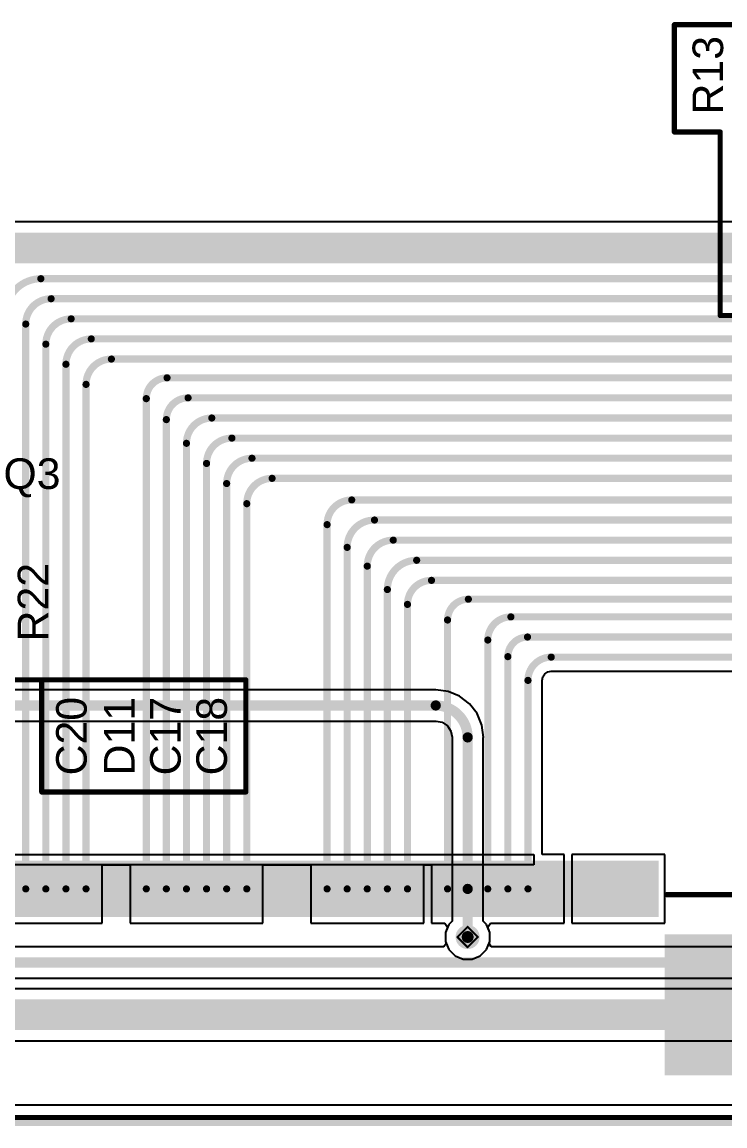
# Model space of a CAD drawing. Header units: inches. Extents: x -14 to 270, y -5 to 115.
# Drawn here: x 10.81 to 28.31, y -4.12 to 23.35 of the extents above; entities that cross this region are included whole.
import ezdxf

# ---------------------------------------------------------------- set-up
doc = ezdxf.new("R2010")
doc.units = ezdxf.units.IN
for name, color, linetype in [('Board Outline', 216, 'Continuous'), ('Bottom Layer', 5, 'Continuous'), ('Drill Drawing', 1, 'Continuous'), ('Top Layer', 1, 'Continuous'), ('Top Overlay', 2, 'Continuous'), ('Top Paste', 8, 'Continuous'), ('Top Solder', 216, 'Continuous'), ('Via Holes', 16, 'Continuous')]:
    doc.layers.add(name, color=color, linetype=linetype)
doc.styles.add('Arial', font='', dxfattribs={"height": 0.2})
doc.styles.get('Arial').set_extended_font_data('Arial')

# ---------------------------------------------------------------- blocks, each defined once
blk = doc.blocks.new('AFC07_S40FCA_00_98')
at = {"layer": 'Top Layer'}
for points in [[(-9.901, 2.043), (-9.601, 2.043), (-9.601, 0.843), (-9.901, 0.843)], [(-9.402, 2.043), (-9.102, 2.043), (-9.102, 0.843), (-9.402, 0.843)], [(-8.903, 2.043), (-8.603, 2.043), (-8.603, 0.843), (-8.903, 0.843)], [(-8.402, 2.043), (-8.102, 2.043), (-8.102, 0.843), (-8.402, 0.843)], [(-7.902, 2.043), (-7.602, 2.043), (-7.602, 0.843), (-7.902, 0.843)], [(-7.402, 2.043), (-7.102, 2.043), (-7.102, 0.843), (-7.402, 0.843)], [(-6.901, 2.043), (-6.601, 2.043), (-6.601, 0.843), (-6.901, 0.843)], [(-6.401, 2.043), (-6.101, 2.043), (-6.101, 0.843), (-6.401, 0.843)], [(-5.903, 2.043), (-5.603, 2.043), (-5.603, 0.843), (-5.903, 0.843)], [(-5.403, 2.043), (-5.103, 2.043), (-5.103, 0.843), (-5.403, 0.843)], [(-4.902, 2.043), (-4.602, 2.043), (-4.602, 0.843), (-4.902, 0.843)], [(-4.402, 2.043), (-4.102, 2.043), (-4.102, 0.843), (-4.402, 0.843)], [(-3.902, 2.043), (-3.602, 2.043), (-3.602, 0.843), (-3.902, 0.843)], [(-3.401, 2.043), (-3.101, 2.043), (-3.101, 0.843), (-3.401, 0.843)], [(-2.902, 2.043), (-2.602, 2.043), (-2.602, 0.843), (-2.902, 0.843)], [(-2.403, 2.043), (-2.103, 2.043), (-2.103, 0.843), (-2.403, 0.843)], [(-1.903, 2.043), (-1.603, 2.043), (-1.603, 0.843), (-1.903, 0.843)], [(-1.402, 2.043), (-1.102, 2.043), (-1.102, 0.843), (-1.402, 0.843)], [(-0.902, 2.043), (-0.602, 2.043), (-0.602, 0.843), (-0.902, 0.843)], [(-0.401, 2.043), (-0.101, 2.043), (-0.101, 0.843), (-0.401, 0.843)], [(0.099, 2.043), (0.399, 2.043), (0.399, 0.843), (0.099, 0.843)], [(0.598, 2.043), (0.898, 2.043), (0.898, 0.843), (0.598, 0.843)], [(1.097, 2.043), (1.397, 2.043), (1.397, 0.843), (1.097, 0.843)], [(1.598, 2.043), (1.898, 2.043), (1.898, 0.843), (1.598, 0.843)], [(2.098, 2.043), (2.398, 2.043), (2.398, 0.843), (2.098, 0.843)], [(2.598, 2.043), (2.898, 2.043), (2.898, 0.843), (2.598, 0.843)], [(3.099, 2.043), (3.399, 2.043), (3.399, 0.843), (3.099, 0.843)], [(3.599, 2.043), (3.899, 2.043), (3.899, 0.843), (3.599, 0.843)], [(4.097, 2.043), (4.397, 2.043), (4.397, 0.843), (4.097, 0.843)], [(4.597, 2.043), (4.897, 2.043), (4.897, 0.843), (4.597, 0.843)], [(5.098, 2.043), (5.398, 2.043), (5.398, 0.843), (5.098, 0.843)], [(5.598, 2.043), (5.898, 2.043), (5.898, 0.843), (5.598, 0.843)], [(6.098, 2.043), (6.398, 2.043), (6.398, 0.843), (6.098, 0.843)], [(6.599, 2.043), (6.899, 2.043), (6.899, 0.843), (6.599, 0.843)], [(7.098, 2.043), (7.398, 2.043), (7.398, 0.843), (7.098, 0.843)], [(7.597, 2.043), (7.897, 2.043), (7.897, 0.843), (7.597, 0.843)], [(8.097, 2.043), (8.397, 2.043), (8.397, 0.843), (8.097, 0.843)], [(8.598, 2.043), (8.898, 2.043), (8.898, 0.843), (8.598, 0.843)], [(9.098, 2.043), (9.398, 2.043), (9.398, 0.843), (9.098, 0.843)], [(9.599, 2.043), (9.899, 2.043), (9.899, 0.843), (9.599, 0.843)], [(-12.45, 0.207), (-10.25, 0.207), (-10.25, -3.093), (-12.45, -3.093)], [(12.45, -3.093), (10.25, -3.093), (10.25, 0.207), (12.45, 0.207)]]:
    blk.add_hatch(color=1, dxfattribs=at).paths.add_polyline_path(points)
at = {"layer": 'Top Paste'}
for points in [[(-9.901, 2.043), (-9.601, 2.043), (-9.601, 0.843), (-9.901, 0.843)], [(-9.402, 2.043), (-9.102, 2.043), (-9.102, 0.843), (-9.402, 0.843)], [(-8.903, 2.043), (-8.603, 2.043), (-8.603, 0.843), (-8.903, 0.843)], [(-8.402, 2.043), (-8.102, 2.043), (-8.102, 0.843), (-8.402, 0.843)], [(-7.902, 2.043), (-7.602, 2.043), (-7.602, 0.843), (-7.902, 0.843)], [(-7.402, 2.043), (-7.102, 2.043), (-7.102, 0.843), (-7.402, 0.843)], [(-6.901, 2.043), (-6.601, 2.043), (-6.601, 0.843), (-6.901, 0.843)], [(-6.401, 2.043), (-6.101, 2.043), (-6.101, 0.843), (-6.401, 0.843)], [(-5.903, 2.043), (-5.603, 2.043), (-5.603, 0.843), (-5.903, 0.843)], [(-5.403, 2.043), (-5.103, 2.043), (-5.103, 0.843), (-5.403, 0.843)], [(-4.902, 2.043), (-4.602, 2.043), (-4.602, 0.843), (-4.902, 0.843)], [(-4.402, 2.043), (-4.102, 2.043), (-4.102, 0.843), (-4.402, 0.843)], [(-3.902, 2.043), (-3.602, 2.043), (-3.602, 0.843), (-3.902, 0.843)], [(-3.401, 2.043), (-3.101, 2.043), (-3.101, 0.843), (-3.401, 0.843)], [(-2.902, 2.043), (-2.602, 2.043), (-2.602, 0.843), (-2.902, 0.843)], [(-2.403, 2.043), (-2.103, 2.043), (-2.103, 0.843), (-2.403, 0.843)], [(-1.903, 2.043), (-1.603, 2.043), (-1.603, 0.843), (-1.903, 0.843)], [(-1.402, 2.043), (-1.102, 2.043), (-1.102, 0.843), (-1.402, 0.843)], [(-0.902, 2.043), (-0.602, 2.043), (-0.602, 0.843), (-0.902, 0.843)], [(-0.401, 2.043), (-0.101, 2.043), (-0.101, 0.843), (-0.401, 0.843)], [(0.099, 2.043), (0.399, 2.043), (0.399, 0.843), (0.099, 0.843)], [(0.598, 2.043), (0.898, 2.043), (0.898, 0.843), (0.598, 0.843)], [(1.097, 2.043), (1.397, 2.043), (1.397, 0.843), (1.097, 0.843)], [(1.598, 2.043), (1.898, 2.043), (1.898, 0.843), (1.598, 0.843)], [(2.098, 2.043), (2.398, 2.043), (2.398, 0.843), (2.098, 0.843)], [(2.598, 2.043), (2.898, 2.043), (2.898, 0.843), (2.598, 0.843)], [(3.099, 2.043), (3.399, 2.043), (3.399, 0.843), (3.099, 0.843)], [(3.599, 2.043), (3.899, 2.043), (3.899, 0.843), (3.599, 0.843)], [(4.097, 2.043), (4.397, 2.043), (4.397, 0.843), (4.097, 0.843)], [(4.597, 2.043), (4.897, 2.043), (4.897, 0.843), (4.597, 0.843)], [(5.098, 2.043), (5.398, 2.043), (5.398, 0.843), (5.098, 0.843)], [(5.598, 2.043), (5.898, 2.043), (5.898, 0.843), (5.598, 0.843)], [(6.098, 2.043), (6.398, 2.043), (6.398, 0.843), (6.098, 0.843)], [(6.599, 2.043), (6.899, 2.043), (6.899, 0.843), (6.599, 0.843)], [(7.098, 2.043), (7.398, 2.043), (7.398, 0.843), (7.098, 0.843)], [(7.597, 2.043), (7.897, 2.043), (7.897, 0.843), (7.597, 0.843)], [(8.097, 2.043), (8.397, 2.043), (8.397, 0.843), (8.097, 0.843)], [(8.598, 2.043), (8.898, 2.043), (8.898, 0.843), (8.598, 0.843)], [(9.098, 2.043), (9.398, 2.043), (9.398, 0.843), (9.098, 0.843)], [(9.599, 2.043), (9.899, 2.043), (9.899, 0.843), (9.599, 0.843)], [(-12.45, 0.207), (-10.25, 0.207), (-10.25, -3.093), (-12.45, -3.093)], [(12.45, -3.093), (10.25, -3.093), (10.25, 0.207), (12.45, 0.207)]]:
    blk.add_hatch(color=8, dxfattribs=at).paths.add_polyline_path(points)
at = {"layer": 'Top Solder'}
for points in [[(-10.003, 2.144), (-9.499, 2.144), (-9.499, 0.741), (-10.003, 0.741)], [(-9.504, 2.144), (-9, 2.144), (-9, 0.741), (-9.504, 0.741)], [(-9.004, 2.144), (-8.501, 2.144), (-8.501, 0.741), (-9.004, 0.741)], [(-8.504, 2.144), (-8.001, 2.144), (-8.001, 0.741), (-8.504, 0.741)], [(-8.004, 2.144), (-7.5, 2.144), (-7.5, 0.741), (-8.004, 0.741)], [(-7.503, 2.144), (-7, 2.144), (-7, 0.741), (-7.503, 0.741)], [(-7.003, 2.144), (-6.5, 2.144), (-6.5, 0.741), (-7.003, 0.741)], [(-6.503, 2.144), (-5.999, 2.144), (-5.999, 0.741), (-6.503, 0.741)], [(-6.005, 2.144), (-5.502, 2.144), (-5.502, 0.741), (-6.005, 0.741)], [(-5.504, 2.144), (-5.001, 2.144), (-5.001, 0.741), (-5.504, 0.741)], [(-5.004, 2.144), (-4.501, 2.144), (-4.501, 0.741), (-5.004, 0.741)], [(-4.504, 2.144), (-4, 2.144), (-4, 0.741), (-4.504, 0.741)], [(-4.003, 2.144), (-3.5, 2.144), (-3.5, 0.741), (-4.003, 0.741)], [(-3.503, 2.144), (-3, 2.144), (-3, 0.741), (-3.503, 0.741)], [(-3.004, 2.144), (-2.5, 2.144), (-2.5, 0.741), (-3.004, 0.741)], [(-2.505, 2.144), (-2.001, 2.144), (-2.001, 0.741), (-2.505, 0.741)], [(-2.004, 2.144), (-1.501, 2.144), (-1.501, 0.741), (-2.004, 0.741)], [(-1.504, 2.144), (-1.001, 2.144), (-1.001, 0.741), (-1.504, 0.741)], [(-1.003, 2.144), (-0.5, 2.144), (-0.5, 0.741), (-1.003, 0.741)], [(-0.503, 2.144), (0, 2.144), (0, 0.741), (-0.503, 0.741)], [(-0.003, 2.144), (0.501, 2.144), (0.501, 0.741), (-0.003, 0.741)], [(0.496, 2.144), (1, 2.144), (1, 0.741), (0.496, 0.741)], [(0.996, 2.144), (1.499, 2.144), (1.499, 0.741), (0.996, 0.741)], [(1.496, 2.144), (1.999, 2.144), (1.999, 0.741), (1.496, 0.741)], [(1.996, 2.144), (2.499, 2.144), (2.499, 0.741), (1.996, 0.741)], [(2.497, 2.144), (3, 2.144), (3, 0.741), (2.497, 0.741)], [(2.997, 2.144), (3.5, 2.144), (3.5, 0.741), (2.997, 0.741)], [(3.497, 2.144), (4.001, 2.144), (4.001, 0.741), (3.497, 0.741)], [(3.995, 2.144), (4.498, 2.144), (4.498, 0.741), (3.995, 0.741)], [(4.496, 2.144), (4.999, 2.144), (4.999, 0.741), (4.496, 0.741)], [(4.996, 2.144), (5.499, 2.144), (5.499, 0.741), (4.996, 0.741)], [(5.496, 2.144), (6, 2.144), (6, 0.741), (5.496, 0.741)], [(5.997, 2.144), (6.5, 2.144), (6.5, 0.741), (5.997, 0.741)], [(6.497, 2.144), (7, 2.144), (7, 0.741), (6.497, 0.741)], [(6.996, 2.144), (7.499, 2.144), (7.499, 0.741), (6.996, 0.741)], [(7.495, 2.144), (7.999, 2.144), (7.999, 0.741), (7.495, 0.741)], [(7.996, 2.144), (8.499, 2.144), (8.499, 0.741), (7.996, 0.741)], [(8.496, 2.144), (8.999, 2.144), (8.999, 0.741), (8.496, 0.741)], [(8.997, 2.144), (9.5, 2.144), (9.5, 0.741), (8.997, 0.741)], [(9.497, 2.144), (10, 2.144), (10, 0.741), (9.497, 0.741)], [(-12.552, 0.309), (-10.148, 0.309), (-10.148, -3.194), (-12.552, -3.194)], [(12.552, -3.194), (10.148, -3.194), (10.148, 0.309), (12.552, 0.309)]]:
    blk.add_hatch(color=216, dxfattribs=at).paths.add_polyline_path(points)
at = {"layer": 'Top Overlay'}
for points in [[(-10.439, 1.905, 0.254, 0.254, 0), (-10.287, 1.753, 0.254, 0.254, 0)], [(-10.439, 1.6, 0.254, 0.254, 0), (-10.439, 1.905, 0.254, 0.254, 0)], [(-10.439, 1.6, 0.254, 0.254, 0), (-10.287, 1.753, 0.254, 0.254, 0)], [(-12.873, 1.3, 0.127, 0.127, 0), (-10.2, 1.3, 0.127, 0.127, 0)], [(-12.873, 0.4, 0.127, 0.127, 0), (-12.873, 1.3, 0.127, 0.127, 0)], [(10.2, 1.3, 0.127, 0.127, 0), (12.873, 1.3, 0.127, 0.127, 0)], [(12.873, 0.4, 0.127, 0.127, 0), (12.873, 1.3, 0.127, 0.127, 0)], [(-12.897, -4.246, 0.127, 0.127, 0), (-12.897, -2.946, 0.127, 0.127, 0)], [(12.897, -4.246, 0.127, 0.127, 0), (12.897, -2.946, 0.127, 0.127, 0)], [(-12.897, -4.246, 0.127, 0.127, 0), (12.897, -4.246, 0.127, 0.127, 0)]]:
    blk.add_lwpolyline(points, format="xyseb", dxfattribs=at)
for points in [[(-10.503, 1.905, 0.127, 0.127, 1), (-10.376, 1.905, 0.127, 0.127, 1)], [(-10.503, 1.905, 0.127, 0.127, 1), (-10.376, 1.905, 0.127, 0.127, 1)], [(-10.503, 1.6, 0.127, 0.127, 1), (-10.376, 1.6, 0.127, 0.127, 1)], [(-10.503, 1.6, 0.127, 0.127, 1), (-10.376, 1.6, 0.127, 0.127, 1)], [(-10.351, 1.753, 0.127, 0.127, 1), (-10.223, 1.753, 0.127, 0.127, 1)], [(-10.351, 1.753, 0.127, 0.127, 1), (-10.223, 1.753, 0.127, 0.127, 1)], [(-12.905, 1.3, 0.0635, 0.0635, 1), (-12.841, 1.3, 0.0635, 0.0635, 1)], [(-12.905, 1.3, 0.0635, 0.0635, 1), (-12.841, 1.3, 0.0635, 0.0635, 1)], [(-10.232, 1.3, 0.0635, 0.0635, 1), (-10.168, 1.3, 0.0635, 0.0635, 1)], [(10.168, 1.3, 0.0635, 0.0635, 1), (10.232, 1.3, 0.0635, 0.0635, 1)], [(12.841, 1.3, 0.0635, 0.0635, 1), (12.905, 1.3, 0.0635, 0.0635, 1)], [(12.841, 1.3, 0.0635, 0.0635, 1), (12.905, 1.3, 0.0635, 0.0635, 1)], [(-12.905, 0.4, 0.0635, 0.0635, 1), (-12.841, 0.4, 0.0635, 0.0635, 1)], [(12.841, 0.4, 0.0635, 0.0635, 1), (12.905, 0.4, 0.0635, 0.0635, 1)], [(-12.929, -2.946, 0.0635, 0.0635, 1), (-12.865, -2.946, 0.0635, 0.0635, 1)], [(12.865, -2.946, 0.0635, 0.0635, 1), (12.929, -2.946, 0.0635, 0.0635, 1)], [(-12.929, -4.246, 0.0635, 0.0635, 1), (-12.865, -4.246, 0.0635, 0.0635, 1)], [(-12.929, -4.246, 0.0635, 0.0635, 1), (-12.865, -4.246, 0.0635, 0.0635, 1)], [(12.865, -4.246, 0.0635, 0.0635, 1), (12.929, -4.246, 0.0635, 0.0635, 1)], [(12.865, -4.246, 0.0635, 0.0635, 1), (12.929, -4.246, 0.0635, 0.0635, 1)]]:
    blk.add_lwpolyline(points, format="xyseb", close=True, dxfattribs=at)
at = {"layer": 'Top Overlay', "style": 'Arial'}
blk.add_text('1', height=0.6, dxfattribs=at).set_placement((-9.772, -0.136))

msp = doc.modelspace()

# ---------------------------------------------------------------- hatches: boundary and pattern name
at = {"layer": 'Bottom Layer'}
h = msp.add_hatch(color=5, dxfattribs=at)
edge = h.paths.add_edge_path()
edge.add_arc((21.906, 0.583), 0.3, 0, 360)
at = {"layer": 'Top Layer'}
h = msp.add_hatch(color=1, dxfattribs=at)
edge = h.paths.add_edge_path()
edge.add_arc((21.906, 0.583), 0.3, 0, 360)
at = {"layer": 'Via Holes'}
h = msp.add_hatch(color=7, dxfattribs=at)
edge = h.paths.add_edge_path()
edge.add_arc((21.906, 0.583), 0.15, 0, 360)

# ---------------------------------------------------------------- linework, layer by layer
at = {"layer": 'Board Outline'}
msp.add_lwpolyline([(-1.034, -3.991, 0.254, 0.254, 0), (134.016, -3.991, 0.254, 0.254, 0)], format="xyseb", dxfattribs=at)
at = {"layer": 'Bottom Layer'}
for p, q in [((21.112, 6.733), (9.451, 6.733)), ((21.419, 6.695), (21.112, 6.736)), ((21.112, 6.736), (21.112, 6.733)), ((21.705, 6.577), (21.419, 6.695)), ((21.95, 6.389), (21.705, 6.577)), ((22.139, 6.143), (21.95, 6.389)), ((22.257, 5.857), (22.139, 6.143)), ((9.451, 5.956), (21.112, 5.956)), ((21.112, 5.956), (21.119, 5.957)), ((21.119, 5.957), (21.268, 5.928)), ((21.268, 5.928), (21.401, 5.839)), ((21.401, 5.839), (21.489, 5.707)), ((22.297, 5.55), (22.257, 5.857)), ((21.489, 5.707), (21.519, 5.557)), ((21.519, 5.557), (21.518, 5.55)), ((21.518, 5.55), (21.518, 0.978)), ((22.295, 0.978), (22.295, 5.55)), ((22.295, 5.55), (22.297, 5.55)), ((21.437, 0.897), (21.352, 0.694)), ((21.518, 0.978), (21.437, 0.897)), ((22.376, 0.897), (22.295, 0.978)), ((22.46, 0.694), (22.376, 0.897)), ((21.352, 0.694), (21.352, 0.473)), ((22.46, 0.473), (22.46, 0.694)), ((21.317, 0.338), (5.74, 0.338)), ((21.373, 0.422), (21.317, 0.338)), ((21.352, 0.473), (21.373, 0.422)), ((22.439, 0.422), (22.46, 0.473)), ((22.495, 0.338), (22.439, 0.422)), ((35.825, 0.338), (22.495, 0.338)), ((5.74, -0.439), (35.825, -0.439)), ((36.103, -0.703), (8.412, -0.703)), ((8.412, -1.998), (42.275, -1.998)), ((134.016, -3.602), (-1.034, -3.602))]:
    msp.add_line(p, q, dxfattribs=at)
for points in [[(9.056, 6.345, 0.254, 0.254, 0), (21.112, 6.345, 0.254, 0.254, 0)], [(21.112, 6.345, 0.254, 0.254, -0.414214), (21.906, 5.55, 0.254, 0.254, 0)], [(21.906, 0.583, 0.254, 0.254, 0), (21.906, 5.55, 0.254, 0.254, 0)], [(5.74, -0.051, 0.254, 0.254, 0), (36.22, -0.051, 0.254, 0.254, 0)], [(8.412, -1.351, 0.762, 0.762, 0), (43.368, -1.351, 0.762, 0.762, 0)]]:
    msp.add_lwpolyline(points, format="xyseb", dxfattribs=at)
for points in [[(21.048, 6.345, 0.127, 0.127, 1), (21.175, 6.345, 0.127, 0.127, 1)], [(21.048, 6.345, 0.127, 0.127, 1), (21.175, 6.345, 0.127, 0.127, 1)], [(21.843, 5.55, 0.127, 0.127, 1), (21.97, 5.55, 0.127, 0.127, 1)], [(21.843, 5.55, 0.127, 0.127, 1), (21.97, 5.55, 0.127, 0.127, 1)], [(21.843, 0.583, 0.127, 0.127, 1), (21.97, 0.583, 0.127, 0.127, 1)]]:
    msp.add_lwpolyline(points, format="xyseb", close=True, dxfattribs=at)
at = {"layer": 'Drill Drawing'}
for points in [[(21.652, 0.583, 0.0508, 0.0508, 0), (21.906, 0.837, 0.0508, 0.0508, 0)], [(21.906, 0.837, 0.0508, 0.0508, 0), (22.16, 0.583, 0.0508, 0.0508, 0)], [(21.652, 0.583, 0.0508, 0.0508, 0), (21.906, 0.329, 0.0508, 0.0508, 0)], [(21.906, 0.329, 0.0508, 0.0508, 0), (22.16, 0.583, 0.0508, 0.0508, 0)]]:
    msp.add_lwpolyline(points, format="xyseb", dxfattribs=at)
for points in [[(21.893, 0.837, 0.0254, 0.0254, 1), (21.919, 0.837, 0.0254, 0.0254, 1)], [(21.893, 0.837, 0.0254, 0.0254, 1), (21.919, 0.837, 0.0254, 0.0254, 1)], [(21.639, 0.583, 0.0254, 0.0254, 1), (21.665, 0.583, 0.0254, 0.0254, 1)], [(21.639, 0.583, 0.0254, 0.0254, 1), (21.665, 0.583, 0.0254, 0.0254, 1)], [(22.147, 0.583, 0.0254, 0.0254, 1), (22.173, 0.583, 0.0254, 0.0254, 1)], [(22.147, 0.583, 0.0254, 0.0254, 1), (22.173, 0.583, 0.0254, 0.0254, 1)], [(21.893, 0.329, 0.0254, 0.0254, 1), (21.919, 0.329, 0.0254, 0.0254, 1)], [(21.893, 0.329, 0.0254, 0.0254, 1), (21.919, 0.329, 0.0254, 0.0254, 1)]]:
    msp.add_lwpolyline(points, format="xyseb", close=True, dxfattribs=at)
at = {"layer": 'Top Layer'}
for p, q in [((39.284, 18.376), (5.218, 18.376)), ((23.825, 7.13), (23.899, 7.18)), ((23.899, 7.18), (23.986, 7.197)), ((23.986, 7.197), (23.986, 7.198)), ((23.986, 7.198), (52.271, 7.198)), ((23.757, 2.634), (23.757, 6.969)), ((23.757, 6.969), (23.759, 6.969)), ((23.759, 6.969), (23.776, 7.056)), ((23.776, 7.056), (23.825, 7.13)), ((8.756, 2.634), (23.557, 2.634)), ((23.557, 2.634), (23.557, 2.38)), ((24.31, 2.634), (23.757, 2.634)), ((24.31, 0.926), (24.31, 2.634)), ((26.811, 2.634), (24.502, 2.634)), ((24.502, 2.634), (24.502, 0.926)), ((26.811, 0.926), (26.811, 2.634)), ((23.557, 2.38), (8.756, 2.38)), ((12.811, 0.926), (12.811, 2.38)), ((12.811, 2.38), (13.502, 2.38)), ((13.502, 2.38), (13.502, 0.926)), ((16.811, 0.926), (16.811, 2.38)), ((16.811, 2.38), (18.002, 2.38)), ((18.002, 2.38), (18.002, 0.926)), ((20.812, 0.926), (20.812, 2.38)), ((20.812, 2.38), (21.002, 2.38)), ((21.002, 2.38), (21.002, 0.926)), ((10.004, 0.926), (12.811, 0.926)), ((13.502, 0.926), (16.811, 0.926)), ((18.002, 0.926), (20.812, 0.926)), ((21.002, 0.926), (21.338, 0.926)), ((21.338, 0.926), (21.406, 0.824)), ((21.406, 0.824), (21.352, 0.694)), ((22.406, 0.824), (22.474, 0.926)), ((22.46, 0.694), (22.406, 0.824)), ((22.474, 0.926), (24.31, 0.926)), ((24.502, 0.926), (26.811, 0.926)), ((21.352, 0.694), (21.352, 0.473)), ((22.46, 0.473), (22.46, 0.694)), ((21.352, 0.473), (21.437, 0.27)), ((22.376, 0.27), (22.46, 0.473)), ((21.437, 0.27), (21.592, 0.114)), ((21.592, 0.114), (21.796, 0.029)), ((21.796, 0.029), (22.016, 0.029)), ((22.016, 0.029), (22.22, 0.114)), ((22.22, 0.114), (22.376, 0.27)), ((37.687, -3.602), (-1.034, -3.602))]:
    msp.add_line(p, q, dxfattribs=at)
for points in [[(4.112, 17.728, 0.762, 0.762, 0), (41.35, 17.728, 0.762, 0.762, 0)], [(10.408, 16.09, 0.178, 0.178, -0.414214), (11.281, 16.964, 0.178, 0.178, 0)], [(11.281, 16.964, 0.178, 0.178, 0), (48.365, 16.964, 0.178, 0.178, 0)], [(10.905, 15.836, 0.178, 0.178, -0.414214), (11.536, 16.466, 0.178, 0.178, 0)], [(11.536, 16.466, 0.178, 0.178, 0), (48.571, 16.466, 0.178, 0.178, 0)], [(11.406, 15.335, 0.178, 0.178, -0.414214), (12.037, 15.966, 0.178, 0.178, 0)], [(12.037, 15.966, 0.178, 0.178, 0), (48.779, 15.966, 0.178, 0.178, 0)], [(10.905, 1.78, 0.178, 0.178, 0), (10.905, 15.836, 0.178, 0.178, 0)], [(11.406, 1.78, 0.178, 0.178, 0), (11.406, 15.335, 0.178, 0.178, 0)], [(11.906, 14.835, 0.178, 0.178, -0.414214), (12.537, 15.466, 0.178, 0.178, 0)], [(12.537, 15.466, 0.178, 0.178, 0), (48.986, 15.466, 0.178, 0.178, 0)], [(11.906, 1.78, 0.178, 0.178, 0), (11.906, 14.835, 0.178, 0.178, 0)], [(12.407, 14.335, 0.178, 0.178, -0.414214), (13.037, 14.965, 0.178, 0.178, 0)], [(13.037, 14.965, 0.178, 0.178, 0), (49.193, 14.965, 0.178, 0.178, 0)], [(13.906, 13.98, 0.178, 0.178, -0.414214), (14.424, 14.498, 0.178, 0.178, 0)], [(14.424, 14.498, 0.178, 0.178, 0), (49.387, 14.498, 0.178, 0.178, 0)], [(12.407, 1.78, 0.178, 0.178, 0), (12.407, 14.335, 0.178, 0.178, 0)], [(13.906, 1.78, 0.178, 0.178, 0), (13.906, 13.98, 0.178, 0.178, 0)], [(14.406, 13.458, 0.178, 0.178, -0.414214), (14.946, 13.999, 0.178, 0.178, 0)], [(14.946, 13.999, 0.178, 0.178, 0), (49.594, 13.999, 0.178, 0.178, 0)], [(14.406, 1.78, 0.178, 0.178, 0), (14.406, 13.458, 0.178, 0.178, 0)], [(14.906, 12.868, 0.178, 0.178, -0.414214), (15.537, 13.498, 0.178, 0.178, 0)], [(15.537, 13.498, 0.178, 0.178, 0), (49.801, 13.498, 0.178, 0.178, 0)], [(14.906, 1.78, 0.178, 0.178, 0), (14.906, 12.868, 0.178, 0.178, 0)], [(15.406, 12.367, 0.178, 0.178, -0.414214), (16.037, 12.998, 0.178, 0.178, 0)], [(16.037, 12.998, 0.178, 0.178, 0), (50.008, 12.998, 0.178, 0.178, 0)], [(15.406, 1.78, 0.178, 0.178, 0), (15.406, 12.367, 0.178, 0.178, 0)], [(15.907, 11.867, 0.178, 0.178, -0.414214), (16.537, 12.497, 0.178, 0.178, 0)], [(16.537, 12.497, 0.178, 0.178, 0), (50.215, 12.497, 0.178, 0.178, 0)], [(16.407, 11.366, 0.178, 0.178, -0.414214), (17.038, 11.997, 0.178, 0.178, 0)], [(17.038, 11.997, 0.178, 0.178, 0), (50.423, 11.997, 0.178, 0.178, 0)], [(15.907, 1.78, 0.178, 0.178, 0), (15.907, 11.867, 0.178, 0.178, 0)], [(18.406, 10.845, 0.178, 0.178, -0.414214), (19.02, 11.459, 0.178, 0.178, 0)], [(19.02, 11.459, 0.178, 0.178, 0), (50.645, 11.459, 0.178, 0.178, 0)], [(16.407, 1.78, 0.178, 0.178, 0), (16.407, 11.366, 0.178, 0.178, 0)], [(18.906, 10.279, 0.178, 0.178, -0.414214), (19.586, 10.959, 0.178, 0.178, 0)], [(19.586, 10.959, 0.178, 0.178, 0), (50.853, 10.959, 0.178, 0.178, 0)], [(18.406, 1.78, 0.178, 0.178, 0), (18.406, 10.845, 0.178, 0.178, 0)], [(19.407, 9.812, 0.178, 0.178, -0.414214), (20.054, 10.459, 0.178, 0.178, 0)], [(20.054, 10.459, 0.178, 0.178, 0), (51.06, 10.459, 0.178, 0.178, 0)], [(18.906, 1.78, 0.178, 0.178, 0), (18.906, 10.279, 0.178, 0.178, 0)], [(19.407, 1.78, 0.178, 0.178, 0), (19.407, 9.812, 0.178, 0.178, 0)], [(19.907, 9.229, 0.178, 0.178, -0.414214), (20.636, 9.958, 0.178, 0.178, 0)], [(20.636, 9.958, 0.178, 0.178, 0), (51.267, 9.958, 0.178, 0.178, 0)], [(20.408, 8.86, 0.178, 0.178, -0.414214), (21.005, 9.458, 0.178, 0.178, 0)], [(21.005, 9.458, 0.178, 0.178, 0), (51.474, 9.458, 0.178, 0.178, 0)], [(19.907, 1.78, 0.178, 0.178, 0), (19.907, 9.229, 0.178, 0.178, 0)], [(21.406, 8.472, 0.178, 0.178, -0.414214), (21.923, 8.989, 0.178, 0.178, 0)], [(21.923, 8.989, 0.178, 0.178, 0), (51.669, 8.989, 0.178, 0.178, 0)], [(20.408, 1.78, 0.178, 0.178, 0), (20.408, 8.86, 0.178, 0.178, 0)], [(21.406, 1.78, 0.178, 0.178, 0), (21.406, 8.472, 0.178, 0.178, 0)], [(22.407, 7.973, 0.178, 0.178, -0.414214), (22.983, 8.549, 0.178, 0.178, 0)], [(22.983, 8.549, 0.178, 0.178, 0), (51.856, 8.549, 0.178, 0.178, 0)], [(22.407, 1.78, 0.178, 0.178, 0), (22.407, 7.973, 0.178, 0.178, 0)], [(22.907, 7.56, 0.178, 0.178, -0.414214), (23.396, 8.048, 0.178, 0.178, 0)], [(23.396, 8.048, 0.178, 0.178, 0), (52.063, 8.048, 0.178, 0.178, 0)], [(22.907, 1.78, 0.178, 0.178, 0), (22.907, 7.56, 0.178, 0.178, 0)], [(23.407, 6.969, 0.178, 0.178, -0.414214), (23.986, 7.548, 0.178, 0.178, 0)], [(23.986, 7.548, 0.178, 0.178, 0), (52.271, 7.548, 0.178, 0.178, 0)], [(23.407, 1.78, 0.178, 0.178, 0), (23.407, 6.969, 0.178, 0.178, 0)], [(21.906, 0.583, 0.254, 0.254, 0), (21.906, 1.78, 0.254, 0.254, 0)]]:
    msp.add_lwpolyline(points, format="xyseb", dxfattribs=at)
for points in [[(11.237, 16.964, 0.0889, 0.0889, 1), (11.326, 16.964, 0.0889, 0.0889, 1)], [(11.237, 16.964, 0.0889, 0.0889, 1), (11.326, 16.964, 0.0889, 0.0889, 1)], [(11.492, 16.466, 0.0889, 0.0889, 1), (11.581, 16.466, 0.0889, 0.0889, 1)], [(11.492, 16.466, 0.0889, 0.0889, 1), (11.581, 16.466, 0.0889, 0.0889, 1)], [(11.992, 15.966, 0.0889, 0.0889, 1), (12.081, 15.966, 0.0889, 0.0889, 1)], [(11.992, 15.966, 0.0889, 0.0889, 1), (12.081, 15.966, 0.0889, 0.0889, 1)], [(10.861, 15.836, 0.0889, 0.0889, 1), (10.95, 15.836, 0.0889, 0.0889, 1)], [(10.861, 15.836, 0.0889, 0.0889, 1), (10.95, 15.836, 0.0889, 0.0889, 1)], [(11.361, 15.335, 0.0889, 0.0889, 1), (11.45, 15.335, 0.0889, 0.0889, 1)], [(11.361, 15.335, 0.0889, 0.0889, 1), (11.45, 15.335, 0.0889, 0.0889, 1)], [(12.493, 15.466, 0.0889, 0.0889, 1), (12.581, 15.466, 0.0889, 0.0889, 1)], [(12.493, 15.466, 0.0889, 0.0889, 1), (12.581, 15.466, 0.0889, 0.0889, 1)], [(11.862, 14.835, 0.0889, 0.0889, 1), (11.951, 14.835, 0.0889, 0.0889, 1)], [(11.862, 14.835, 0.0889, 0.0889, 1), (11.951, 14.835, 0.0889, 0.0889, 1)], [(12.993, 14.965, 0.0889, 0.0889, 1), (13.082, 14.965, 0.0889, 0.0889, 1)], [(12.993, 14.965, 0.0889, 0.0889, 1), (13.082, 14.965, 0.0889, 0.0889, 1)], [(14.379, 14.498, 0.0889, 0.0889, 1), (14.468, 14.498, 0.0889, 0.0889, 1)], [(14.379, 14.498, 0.0889, 0.0889, 1), (14.468, 14.498, 0.0889, 0.0889, 1)], [(12.362, 14.335, 0.0889, 0.0889, 1), (12.451, 14.335, 0.0889, 0.0889, 1)], [(12.362, 14.335, 0.0889, 0.0889, 1), (12.451, 14.335, 0.0889, 0.0889, 1)], [(13.862, 13.98, 0.0889, 0.0889, 1), (13.951, 13.98, 0.0889, 0.0889, 1)], [(13.862, 13.98, 0.0889, 0.0889, 1), (13.951, 13.98, 0.0889, 0.0889, 1)], [(14.902, 13.999, 0.0889, 0.0889, 1), (14.991, 13.999, 0.0889, 0.0889, 1)], [(14.902, 13.999, 0.0889, 0.0889, 1), (14.991, 13.999, 0.0889, 0.0889, 1)], [(14.361, 13.458, 0.0889, 0.0889, 1), (14.45, 13.458, 0.0889, 0.0889, 1)], [(14.361, 13.458, 0.0889, 0.0889, 1), (14.45, 13.458, 0.0889, 0.0889, 1)], [(15.492, 13.498, 0.0889, 0.0889, 1), (15.581, 13.498, 0.0889, 0.0889, 1)], [(15.492, 13.498, 0.0889, 0.0889, 1), (15.581, 13.498, 0.0889, 0.0889, 1)], [(14.862, 12.868, 0.0889, 0.0889, 1), (14.95, 12.868, 0.0889, 0.0889, 1)], [(14.862, 12.868, 0.0889, 0.0889, 1), (14.95, 12.868, 0.0889, 0.0889, 1)], [(15.993, 12.998, 0.0889, 0.0889, 1), (16.082, 12.998, 0.0889, 0.0889, 1)], [(15.993, 12.998, 0.0889, 0.0889, 1), (16.082, 12.998, 0.0889, 0.0889, 1)], [(15.362, 12.367, 0.0889, 0.0889, 1), (15.451, 12.367, 0.0889, 0.0889, 1)], [(15.362, 12.367, 0.0889, 0.0889, 1), (15.451, 12.367, 0.0889, 0.0889, 1)], [(16.493, 12.497, 0.0889, 0.0889, 1), (16.582, 12.497, 0.0889, 0.0889, 1)], [(16.493, 12.497, 0.0889, 0.0889, 1), (16.582, 12.497, 0.0889, 0.0889, 1)], [(16.993, 11.997, 0.0889, 0.0889, 1), (17.082, 11.997, 0.0889, 0.0889, 1)], [(16.993, 11.997, 0.0889, 0.0889, 1), (17.082, 11.997, 0.0889, 0.0889, 1)], [(15.862, 11.867, 0.0889, 0.0889, 1), (15.951, 11.867, 0.0889, 0.0889, 1)], [(15.862, 11.867, 0.0889, 0.0889, 1), (15.951, 11.867, 0.0889, 0.0889, 1)], [(18.976, 11.459, 0.0889, 0.0889, 1), (19.064, 11.459, 0.0889, 0.0889, 1)], [(18.976, 11.459, 0.0889, 0.0889, 1), (19.064, 11.459, 0.0889, 0.0889, 1)], [(16.363, 11.366, 0.0889, 0.0889, 1), (16.452, 11.366, 0.0889, 0.0889, 1)], [(16.363, 11.366, 0.0889, 0.0889, 1), (16.452, 11.366, 0.0889, 0.0889, 1)], [(19.542, 10.959, 0.0889, 0.0889, 1), (19.631, 10.959, 0.0889, 0.0889, 1)], [(19.542, 10.959, 0.0889, 0.0889, 1), (19.631, 10.959, 0.0889, 0.0889, 1)], [(18.362, 10.845, 0.0889, 0.0889, 1), (18.451, 10.845, 0.0889, 0.0889, 1)], [(18.362, 10.845, 0.0889, 0.0889, 1), (18.451, 10.845, 0.0889, 0.0889, 1)], [(20.009, 10.459, 0.0889, 0.0889, 1), (20.098, 10.459, 0.0889, 0.0889, 1)], [(20.009, 10.459, 0.0889, 0.0889, 1), (20.098, 10.459, 0.0889, 0.0889, 1)], [(18.862, 10.279, 0.0889, 0.0889, 1), (18.951, 10.279, 0.0889, 0.0889, 1)], [(18.862, 10.279, 0.0889, 0.0889, 1), (18.951, 10.279, 0.0889, 0.0889, 1)], [(19.362, 9.812, 0.0889, 0.0889, 1), (19.451, 9.812, 0.0889, 0.0889, 1)], [(19.362, 9.812, 0.0889, 0.0889, 1), (19.451, 9.812, 0.0889, 0.0889, 1)], [(20.592, 9.958, 0.0889, 0.0889, 1), (20.681, 9.958, 0.0889, 0.0889, 1)], [(20.592, 9.958, 0.0889, 0.0889, 1), (20.681, 9.958, 0.0889, 0.0889, 1)], [(20.961, 9.458, 0.0889, 0.0889, 1), (21.05, 9.458, 0.0889, 0.0889, 1)], [(20.961, 9.458, 0.0889, 0.0889, 1), (21.05, 9.458, 0.0889, 0.0889, 1)], [(19.863, 9.229, 0.0889, 0.0889, 1), (19.952, 9.229, 0.0889, 0.0889, 1)], [(19.863, 9.229, 0.0889, 0.0889, 1), (19.952, 9.229, 0.0889, 0.0889, 1)], [(21.879, 8.989, 0.0889, 0.0889, 1), (21.968, 8.989, 0.0889, 0.0889, 1)], [(21.879, 8.989, 0.0889, 0.0889, 1), (21.968, 8.989, 0.0889, 0.0889, 1)], [(20.363, 8.86, 0.0889, 0.0889, 1), (20.452, 8.86, 0.0889, 0.0889, 1)], [(20.363, 8.86, 0.0889, 0.0889, 1), (20.452, 8.86, 0.0889, 0.0889, 1)], [(21.361, 8.472, 0.0889, 0.0889, 1), (21.45, 8.472, 0.0889, 0.0889, 1)], [(21.361, 8.472, 0.0889, 0.0889, 1), (21.45, 8.472, 0.0889, 0.0889, 1)], [(22.938, 8.549, 0.0889, 0.0889, 1), (23.027, 8.549, 0.0889, 0.0889, 1)], [(22.938, 8.549, 0.0889, 0.0889, 1), (23.027, 8.549, 0.0889, 0.0889, 1)], [(22.362, 7.973, 0.0889, 0.0889, 1), (22.451, 7.973, 0.0889, 0.0889, 1)], [(22.362, 7.973, 0.0889, 0.0889, 1), (22.451, 7.973, 0.0889, 0.0889, 1)], [(23.351, 8.048, 0.0889, 0.0889, 1), (23.44, 8.048, 0.0889, 0.0889, 1)], [(23.351, 8.048, 0.0889, 0.0889, 1), (23.44, 8.048, 0.0889, 0.0889, 1)], [(22.863, 7.56, 0.0889, 0.0889, 1), (22.951, 7.56, 0.0889, 0.0889, 1)], [(22.863, 7.56, 0.0889, 0.0889, 1), (22.951, 7.56, 0.0889, 0.0889, 1)], [(23.942, 7.548, 0.0889, 0.0889, 1), (24.031, 7.548, 0.0889, 0.0889, 1)], [(23.942, 7.548, 0.0889, 0.0889, 1), (24.031, 7.548, 0.0889, 0.0889, 1)], [(23.363, 6.969, 0.0889, 0.0889, 1), (23.452, 6.969, 0.0889, 0.0889, 1)], [(23.363, 6.969, 0.0889, 0.0889, 1), (23.452, 6.969, 0.0889, 0.0889, 1)], [(10.861, 1.78, 0.0889, 0.0889, 1), (10.95, 1.78, 0.0889, 0.0889, 1)], [(11.361, 1.78, 0.0889, 0.0889, 1), (11.45, 1.78, 0.0889, 0.0889, 1)], [(11.862, 1.78, 0.0889, 0.0889, 1), (11.951, 1.78, 0.0889, 0.0889, 1)], [(12.362, 1.78, 0.0889, 0.0889, 1), (12.451, 1.78, 0.0889, 0.0889, 1)], [(13.862, 1.78, 0.0889, 0.0889, 1), (13.951, 1.78, 0.0889, 0.0889, 1)], [(14.361, 1.78, 0.0889, 0.0889, 1), (14.45, 1.78, 0.0889, 0.0889, 1)], [(14.862, 1.78, 0.0889, 0.0889, 1), (14.95, 1.78, 0.0889, 0.0889, 1)], [(15.362, 1.78, 0.0889, 0.0889, 1), (15.451, 1.78, 0.0889, 0.0889, 1)], [(15.862, 1.78, 0.0889, 0.0889, 1), (15.951, 1.78, 0.0889, 0.0889, 1)], [(16.363, 1.78, 0.0889, 0.0889, 1), (16.452, 1.78, 0.0889, 0.0889, 1)], [(18.362, 1.78, 0.0889, 0.0889, 1), (18.451, 1.78, 0.0889, 0.0889, 1)], [(18.862, 1.78, 0.0889, 0.0889, 1), (18.951, 1.78, 0.0889, 0.0889, 1)], [(19.362, 1.78, 0.0889, 0.0889, 1), (19.451, 1.78, 0.0889, 0.0889, 1)], [(19.863, 1.78, 0.0889, 0.0889, 1), (19.952, 1.78, 0.0889, 0.0889, 1)], [(20.363, 1.78, 0.0889, 0.0889, 1), (20.452, 1.78, 0.0889, 0.0889, 1)], [(21.361, 1.78, 0.0889, 0.0889, 1), (21.45, 1.78, 0.0889, 0.0889, 1)], [(21.843, 1.78, 0.127, 0.127, 1), (21.97, 1.78, 0.127, 0.127, 1)], [(22.362, 1.78, 0.0889, 0.0889, 1), (22.451, 1.78, 0.0889, 0.0889, 1)], [(22.863, 1.78, 0.0889, 0.0889, 1), (22.951, 1.78, 0.0889, 0.0889, 1)], [(23.363, 1.78, 0.0889, 0.0889, 1), (23.452, 1.78, 0.0889, 0.0889, 1)], [(21.843, 0.583, 0.127, 0.127, 1), (21.97, 0.583, 0.127, 0.127, 1)]]:
    msp.add_lwpolyline(points, format="xyseb", close=True, dxfattribs=at)
at = {"layer": 'Top Overlay'}
for points in [[(27.051, 20.614, 0.127, 0.127, 0), (27.051, 23.287, 0.127, 0.127, 0)], [(27.051, 23.287, 0.127, 0.127, 0), (28.74, 23.287, 0.127, 0.127, 0)], [(27.051, 20.614, 0.127, 0.127, 0), (27.089, 20.614, 0.127, 0.127, 0)], [(27.051, 20.614, 0.127, 0.127, 0), (28.194, 20.614, 0.127, 0.127, 0)], [(28.194, 16.048, 0.127, 0.127, 0), (28.194, 20.614, 0.127, 0.127, 0)], [(28.194, 16.048, 0.127, 0.127, 0), (31.292, 16.048, 0.127, 0.127, 0)], [(8.523, 6.985, 0.127, 0.127, 0), (11.303, 6.985, 0.127, 0.127, 0)], [(11.303, 6.985, 0.127, 0.127, 0), (16.383, 6.985, 0.127, 0.127, 0)], [(11.303, 4.191, 0.127, 0.127, 0), (11.303, 6.985, 0.127, 0.127, 0)], [(16.383, 4.191, 0.127, 0.127, 0), (16.383, 6.985, 0.127, 0.127, 0)], [(11.303, 4.191, 0.127, 0.127, 0), (16.383, 4.191, 0.127, 0.127, 0)]]:
    msp.add_lwpolyline(points, format="xyseb", dxfattribs=at)
for points in [[(27.019, 23.287, 0.0635, 0.0635, 1), (27.083, 23.287, 0.0635, 0.0635, 1)], [(27.019, 23.287, 0.0635, 0.0635, 1), (27.083, 23.287, 0.0635, 0.0635, 1)], [(27.019, 20.614, 0.0635, 0.0635, 1), (27.083, 20.614, 0.0635, 0.0635, 1)], [(27.019, 20.614, 0.0635, 0.0635, 1), (27.083, 20.614, 0.0635, 0.0635, 1)], [(27.019, 20.614, 0.0635, 0.0635, 1), (27.083, 20.614, 0.0635, 0.0635, 1)], [(27.057, 20.614, 0.0635, 0.0635, 1), (27.121, 20.614, 0.0635, 0.0635, 1)], [(28.162, 20.614, 0.0635, 0.0635, 1), (28.226, 20.614, 0.0635, 0.0635, 1)], [(28.162, 20.614, 0.0635, 0.0635, 1), (28.226, 20.614, 0.0635, 0.0635, 1)], [(28.162, 16.048, 0.0635, 0.0635, 1), (28.226, 16.048, 0.0635, 0.0635, 1)], [(28.162, 16.048, 0.0635, 0.0635, 1), (28.226, 16.048, 0.0635, 0.0635, 1)], [(11.271, 6.985, 0.0635, 0.0635, 1), (11.335, 6.985, 0.0635, 0.0635, 1)], [(11.271, 6.985, 0.0635, 0.0635, 1), (11.335, 6.985, 0.0635, 0.0635, 1)], [(11.271, 6.985, 0.0635, 0.0635, 1), (11.335, 6.985, 0.0635, 0.0635, 1)], [(16.351, 6.985, 0.0635, 0.0635, 1), (16.415, 6.985, 0.0635, 0.0635, 1)], [(16.351, 6.985, 0.0635, 0.0635, 1), (16.415, 6.985, 0.0635, 0.0635, 1)], [(11.271, 4.191, 0.0635, 0.0635, 1), (11.335, 4.191, 0.0635, 0.0635, 1)], [(11.271, 4.191, 0.0635, 0.0635, 1), (11.335, 4.191, 0.0635, 0.0635, 1)], [(16.351, 4.191, 0.0635, 0.0635, 1), (16.415, 4.191, 0.0635, 0.0635, 1)], [(16.351, 4.191, 0.0635, 0.0635, 1), (16.415, 4.191, 0.0635, 0.0635, 1)]]:
    msp.add_lwpolyline(points, format="xyseb", close=True, dxfattribs=at)

# ---------------------------------------------------------------- block references
msp.add_blockref('AFC07_S40FCA_00_98', (16.659, 0.337))

# ---------------------------------------------------------------- texts
at = {"layer": 'Top Overlay', "style": 'Arial'}
for s, p in [('R13', (28.266, 21.052)), ('R22', (11.468, 7.938)), ('C20', (12.423, 4.605)), ('D11', (13.615, 4.605)), ('C17', (14.763, 4.605)), ('C18', (15.914, 4.605))]:
    msp.add_text(s, height=0.762, rotation=90, dxfattribs=at).set_placement(p)
msp.add_text('Q3', height=0.762, dxfattribs=at).set_placement((10.351, 11.732))

doc.saveas('drawing.dxf')
